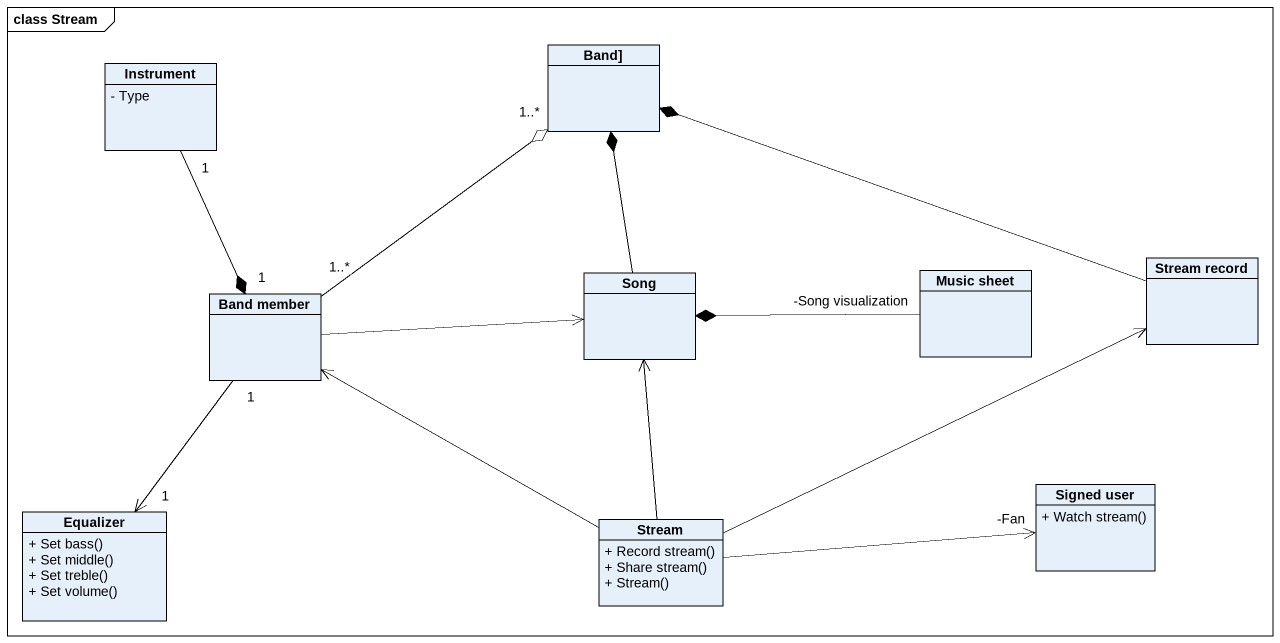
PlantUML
@startuml
mainframe class Stream
hide circle
hide empty members
skinparam classAttributeIconSize 0
class Instrument {
  - Type
}
class "Band]" as Band
class Song
class "Music sheet" as Music_sheet
class "Stream record" as Stream_record
class "Band member" as Band_member
class Equalizer {
  + Set bass()
  + Set middle()
  + Set treble()
  + Set volume()
}
class "Signed user" as Signed_user {
  + Watch stream()
}
class Stream {
  + Record stream()
  + Share stream()
  + Stream()
}
Instrument "1" --* "1" Band_member
Song -up-* Band
Music_sheet "-Song visualization" -left-* Song
Stream_record -left-* Band
Band_member "1..*" -up-o "1..*" Band
Band_member -right-> Song
Band_member "1" --> "1" Equalizer
Band_member <-right- Stream
Signed_user "-Fan" <-left- Stream
Stream -up-> Song
Stream -right-> Stream_record
@enduml
